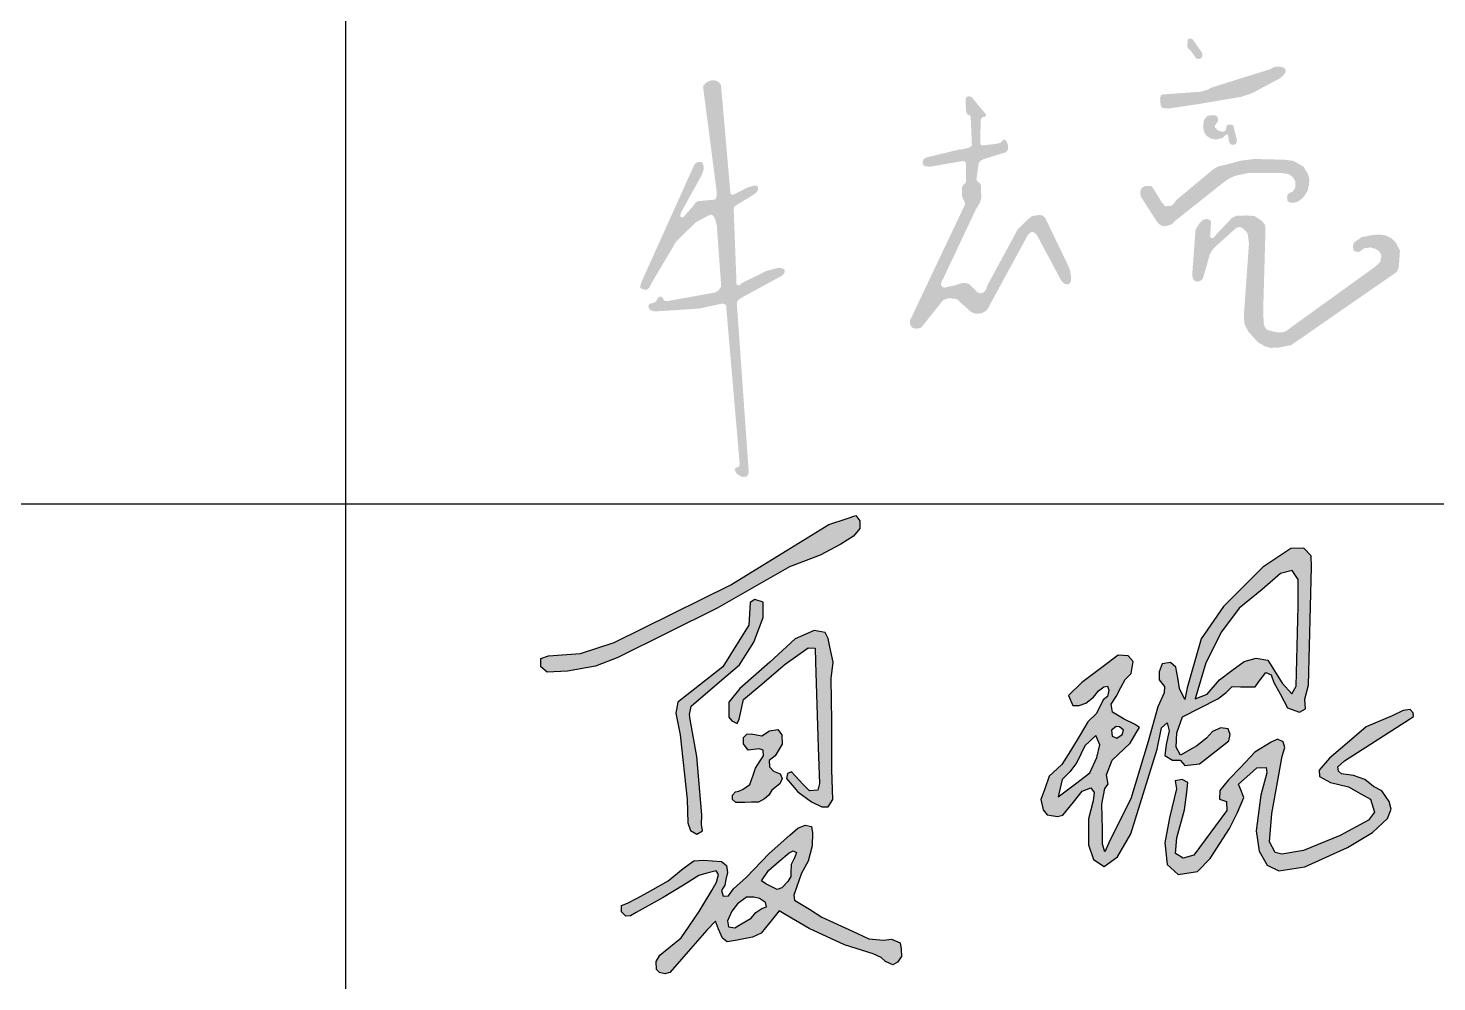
# Model space of a CAD drawing. Extents: x 1051052 to 1482120, y -981644 to -673261.
# Drawn here: x 1359317 to 1362625, y -804529 to -802289 of the extents above; entities that cross this region are included whole.
import ezdxf

# ---------------------------------------------------------------- set-up
doc = ezdxf.new("R2010")
doc.units = 0
doc.header["$LTSCALE"] = 1000
doc.header["$MEASUREMENT"] = 0
doc.layers.add('TK', color=142, linetype='Continuous')
doc.layers.add('填充', color=8, linetype='Continuous')

# ---------------------------------------------------------------- blocks, each defined once
blk = doc.blocks.new('A$C05385F37')
at = {"layer": 'TK'}
for p, q in [((-3299.9, -26600), (-3299.9, -31400)), ((-8000, -29800), (-1000, -29800))]:
    blk.add_line(p, q, dxfattribs=at)
blk = doc.blocks.new('ghrfsdhtgf')
h = blk.add_hatch(color=256)
h.paths.add_polyline_path([(21462.2, 33601.5), (21518.2, 33631.6), (21552.4, 33652.8), (21568.8, 33673.9), (21569.5, 33694.4), (21558.5, 33708.3), (21535, 33700.6), (21485.7, 33684.5), (21380.4, 33619.8), (21221.6, 33522.3), (20907.9, 33366.2), (20817.3, 33337), (20730.6, 33330.5), (20710.4, 33323.9), (20710.4, 33300.8), (20727.7, 33286.4), (20782.5, 33289.3), (20857.5, 33302.7), (20917.5, 33325.9), (21184.7, 33458.9), (21380.2, 33570.7)])
h.paths.add_polyline_path([(21283.5, 33367.8), (21309.3, 33433.6), (21309.3, 33475.3), (21286.8, 33482.8), (21274, 33474.4), (21270.6, 33413.6), (21241.9, 33367.8), (21199.9, 33300.8), (21137.8, 33251.9), (21079.6, 33206.1), (21073.5, 33176.5), (21085.3, 33118.1), (21104.7, 32944.1), (21106.2, 32881.4), (21113.6, 32860.1), (21129.9, 32850.3), (21145.2, 32859.6), (21142.9, 32876.3), (21143.4, 32902.8), (21129.9, 33059.3), (21112.8, 33159.3), (21110.6, 33172.6), (21114.9, 33195.2), (21190.9, 33260.3), (21244.9, 33306.5)])
h.paths.add_polyline_path([(21429.9, 33352.4), (21449, 33351.2), (21450.2, 33314.2), (21457.1, 33084.1), (21460.3, 32987.2), (21455.8, 32969.3), (21433.4, 32966.8), (21416.9, 32984.5), (21394.8, 33007.6), (21385, 33017.9), (21374.8, 33014.2), (21372.1, 33000.7), (21402.5, 32964.3), (21438.9, 32937.2), (21467.1, 32924.1), (21484, 32924.1), (21496.5, 32943.8), (21493.7, 33024.1), (21493.7, 33154.6), (21491.7, 33269.8), (21497, 33314.1), (21488.3, 33354.5), (21483.5, 33377.4), (21475.8, 33393.6), (21446, 33398.9), (21395, 33376.4), (21326.7, 33314), (21246.5, 33242.5), (21216.3, 33205.5), (21216.3, 33165.2), (21224.2, 33155.5), (21239.3, 33148.6), (21244.7, 33160.4), (21255.9, 33213.2), (21299.7, 33250.2), (21368, 33308)])
h.paths.add_polyline_path([(21359.9, 33093), (21359, 33117.8), (21348.8, 33132.3), (21325.7, 33128.9), (21305.2, 33115.2), (21276.2, 33120.3), (21264.9, 33120), (21256.2, 33110.8), (21255.7, 33093.6), (21268.1, 33076.8), (21298, 33080.1), (21309.2, 33077.1), (21310.1, 33061.6), (21301, 33047.6), (21288.3, 33028.2), (21281.7, 33009), (21273, 32984), (21255.3, 32971.8), (21243.7, 32966), (21234.2, 32964.2), (21226, 32955.6), (21226.3, 32944), (21235.3, 32935.7), (21259.8, 32936.2), (21277.2, 32936.6), (21296.6, 32937), (21312.8, 32945.7), (21324.3, 32955.2), (21332.6, 32968.6), (21353.7, 32986.3), (21359.9, 33000.4), (21354.9, 33012.8), (21336.8, 33020.2), (21325.5, 33032.2), (21324.9, 33048.9), (21340.9, 33061)], flags=17)
h.paths.add_polyline_path([(21196.5, 32776.9), (21210.4, 32765.7), (21212.7, 32746.9), (21208.6, 32728), (21205.5, 32713.3), (21197, 32698.5), (21201, 32683.7), (21215.8, 32684.6), (21229.3, 32702.9), (21264.2, 32734.8), (21324.9, 32798.8), (21380.8, 32847.5), (21402.6, 32866.5), (21421.9, 32874.6), (21438.9, 32871.2), (21441.4, 32854.2), (21440.8, 32819.1), (21429.9, 32778), (21412.5, 32745.9), (21399.7, 32709.2), (21391.6, 32686.4), (21392.8, 32672.5), (21433.4, 32648.2), (21467.1, 32627.4), (21529.3, 32598.6), (21563.1, 32582.7), (21593.7, 32568.3), (21632.6, 32564.8), (21654.4, 32567.9), (21677.7, 32558.2), (21680.1, 32541), (21681.3, 32521.2), (21670.8, 32505.7), (21657.6, 32499), (21637.8, 32507.2), (21626.5, 32518.1), (21604.7, 32528.2), (21527.7, 32552.7), (21432.8, 32596.1), (21370.3, 32633.2), (21351.9, 32644.1), (21326.8, 32613), (21303.3, 32584), (21279.9, 32573), (21239.1, 32565.3), (21212.1, 32560.2), (21199.1, 32570), (21189.1, 32594.6), (21180.3, 32616.2), (21157.5, 32592.3), (21107.1, 32534.6), (21077.6, 32500.8), (21058, 32478.4), (21044.3, 32474.7), (21030.1, 32478), (21021.6, 32485.9), (21020.9, 32507.3), (21031, 32524.6), (21054.8, 32544.2), (21087.9, 32571.5), (21109.6, 32602.5), (21137, 32641.8), (21153, 32669.2), (21170.6, 32699.2), (21183.6, 32721.3), (21188.3, 32741.9), (21182.8, 32751.9), (21157.4, 32745.2), (21135.4, 32739.5), (21094, 32713.5), (21040.1, 32679.7), (20967.3, 32639.5), (20951.7, 32630.9), (20939.1, 32629.7), (20927.9, 32641.4), (20927.1, 32658.5), (20943.4, 32665), (20971.9, 32678.9), (21006, 32698), (21053.4, 32724.6), (21093.7, 32758.2), (21122.5, 32778.6), (21148.5, 32780.5), (21172.8, 32778.7)])
h.paths.add_polyline_path([(21398.8, 32801.1), (21393.1, 32787), (21384.2, 32768.7), (21383.8, 32747.3), (21383.8, 32736.3), (21375.3, 32722.6), (21359.1, 32706), (21346.5, 32701.9), (21334.4, 32708), (21316.1, 32716.9), (21304.7, 32725.1), (21322.9, 32752.7), (21351.2, 32777), (21378.8, 32800.6), (21390, 32805.3)], flags=16)
h.paths.add_polyline_path([(21315.2, 32666.2), (21317.9, 32654.4), (21305.3, 32650.5), (21289.2, 32639.9), (21277, 32624.1), (21249.1, 32608), (21232.6, 32598.2), (21215.2, 32600.6), (21213.3, 32617.5), (21224.7, 32643.4), (21240, 32663.1), (21264.4, 32681.2), (21284.1, 32680.4), (21298.6, 32677.2)], flags=16)
h.paths.add_polyline_path([(22206.1, 33175.8), (22182.7, 33153), (22161.9, 33118.4), (22135.8, 33075.3), (22113.3, 33037.9), (22078.4, 33006.7), (22067.5, 32972.5), (22056.5, 32943.5), (22062.3, 32915.8), (22073.3, 32902.9), (22101, 32897.7), (22115.5, 32901.4), (22144.2, 32937.1), (22168, 32966.7), (22190.6, 32975.1), (22200.3, 32962.8), (22197.3, 32940.1), (22184.4, 32892.2), (22184.4, 32857.3), (22184.4, 32821.4), (22198.2, 32782.7), (22226.7, 32763.4), (22262.6, 32789.2), (22298.5, 32851.8), (22369.1, 33079.5), (22381.6, 33136.7), (22396.2, 33150.6), (22402.1, 33128.6), (22394, 33092), (22390.3, 33062.6), (22410.9, 33050.2), (22431.4, 33050.2), (22443.9, 33035.5), (22483.7, 33040.1), (22528.2, 33074.8), (22562.7, 33101.7), (22565.6, 33119.2), (22560.9, 33133.8), (22541.1, 33136.7), (22518.3, 33126.8), (22502, 33108.7), (22476.3, 33088.8), (22452.9, 33074.8), (22431.9, 33063.2), (22420.8, 33084.8), (22422.6, 33123.3), (22437.9, 33166.2), (22532.8, 33214.7), (22555.3, 33232.1), (22571.5, 33248.2), (22594.2, 33246.8), (22607.7, 33246.9), (22633.1, 33247.2), (22644.5, 33262.4), (22662, 33285.7), (22676.2, 33279.9), (22683.9, 33259.2), (22700.7, 33228.8), (22720.1, 33190.7), (22753.1, 33179.1), (22768.6, 33188.1), (22767.3, 33214), (22777.1, 33251.7), (22785.3, 33569.6), (22783.7, 33600), (22763.9, 33620.6), (22729.3, 33619.8), (22654.3, 33569.6), (22548.5, 33463.8), (22488.1, 33376.5), (22450, 33244.9), (22444.4, 33213.1), (22429.3, 33242.5), (22424.7, 33271.1), (22420, 33300.1), (22405.1, 33313.2), (22382.6, 33309.5), (22375.1, 33287.9), (22375.1, 33266.4), (22389.1, 33247.7), (22388.2, 33230.9), (22371.3, 33193.5), (22345.7, 33099.6), (22298.2, 32945.2), (22243.3, 32835.3), (22228.4, 32802.8), (22222.4, 32823.2), (22222.4, 32862.7), (22220.5, 32931.3), (22228.2, 32973.7), (22237.8, 32985.3), (22233, 33010.3), (22248.4, 33049.8), (22296.4, 33095.4), (22313, 33123.1), (22322.1, 33138.1), (22308.8, 33146.6), (22281.1, 33160.4), (22249.1, 33179.2), (22246, 33200.3), (22258.9, 33220.8), (22272, 33245.5), (22283.4, 33267.2), (22299.1, 33282.8), (22304.5, 33315.3), (22291.2, 33331), (22264.8, 33332.7), (22223.8, 33302.1), (22166.5, 33259.3), (22130.4, 33223.8), (22142.6, 33196.9), (22159.3, 33196.6), (22177.4, 33203.2), (22198.2, 33219), (22211.9, 33236.7), (22226.1, 33247.2), (22236.2, 33249.4), (22239.4, 33238), (22235.6, 33221.3), (22224.2, 33212.4)])
h.paths.add_polyline_path([(22246.3, 33130.6), (22259.5, 33140.3), (22268.5, 33139.5), (22278.5, 33130.2), (22274.9, 33119.1), (22261, 33109.1), (22248.8, 33114.5)], flags=16)
h.paths.add_polyline_path([(22204.6, 33116), (22215.5, 33090.8), (22207.3, 33056.5), (22188.2, 33015.2), (22149.6, 32986.1), (22102.6, 32950.8), (22105.3, 32962.6), (22113.5, 32997.8), (22134.2, 33018.6), (22153.2, 33043.8), (22174.8, 33088.1)], flags=16)
h.paths.add_polyline_path([(22472.2, 33214.8), (22500.4, 33311.7), (22543.1, 33395.6), (22589.9, 33459.2), (22652.2, 33509), (22701.7, 33552), (22733.3, 33560.9), (22749.5, 33536.6), (22748.7, 33464.1), (22743.4, 33248.9), (22732.4, 33228.2), (22705.8, 33256.7), (22685.2, 33290.2), (22667.8, 33318.6), (22636.1, 33324.5), (22603.3, 33315.2), (22570.8, 33290.9), (22537.2, 33265.7), (22504, 33227.6)], flags=16)
h.paths.add_polyline_path([(22662.7, 33029.6), (22665.1, 33015.2), (22648.4, 32955.6), (22635.8, 32859.9), (22643.8, 32804.9), (22665.3, 32766.7), (22697.2, 32751.6), (22767.2, 32762.7), (22881.9, 32814.5), (22948.8, 32855.2), (22989.4, 32892.6), (22999.8, 32918.2), (22994.2, 32938.9), (22974.3, 32966.8), (22952, 32978.7), (22928.9, 32997.8), (22897.9, 33008.1), (22865.3, 33012.9), (22857.3, 33019.9), (22855.5, 33031.5), (22873.9, 33048), (23048.8, 33160.6), (23059.8, 33167.1), (23058.3, 33177.1), (23051, 33186.4), (23032.1, 33183.7), (23002.1, 33169.1), (22931.7, 33139.1), (22874.5, 33089.9), (22833.7, 33054.7), (22805.6, 33022.9), (22806.6, 33006.2), (22836.1, 32989.4), (22884.4, 32977.6), (22917.9, 32958.9), (22943.7, 32944.5), (22954.9, 32909.3), (22938.3, 32888.6), (22862.4, 32846.5), (22763.7, 32806.5), (22705.1, 32796.2), (22687.2, 32801), (22672, 32830), (22678.2, 32905.9), (22695.4, 33000.5), (22706.4, 33060.8), (22712.9, 33083.9), (22708.9, 33099.5), (22693.3, 33106.6), (22676.7, 33097.8), (22632.8, 33071), (22593.8, 33030.3), (22561.6, 32996.7), (22538.4, 32968), (22537.5, 32944.6), (22556.6, 32938.5), (22557.4, 32914.3), (22468.1, 32793.7), (22439.5, 32785.9), (22418.7, 32798), (22422.2, 32840.5), (22443, 32915.8), (22449.1, 32963.5), (22452.3, 32989.2), (22437.1, 32997.3), (22418.4, 32994), (22421.4, 32972.9), (22402.3, 32894.1), (22390.4, 32827.3), (22396.7, 32768.4), (22426.2, 32742.1), (22477.9, 32750.1), (22512.2, 32785.1), (22563.9, 32865.5), (22585.4, 32908.5), (22603, 32949.2), (22592.7, 32974.7), (22588.5, 32984.8), (22618.9, 33012.1), (22638.1, 33029.2)])
for points in [[(20730.6, 33330.5), (20817.3, 33337), (20907.9, 33366.2), (21221.6, 33522.3), (21380.4, 33619.8), (21485.7, 33684.5), (21535, 33700.6), (21558.5, 33708.3), (21569.5, 33694.4), (21568.8, 33673.9), (21552.4, 33652.8), (21518.2, 33631.6), (21462.2, 33601.5), (21380.2, 33570.7), (21184.7, 33458.9), (20917.5, 33325.9), (20857.5, 33302.7), (20782.5, 33289.3), (20727.7, 33286.4), (20710.4, 33300.8), (20710.4, 33323.9)], [(21274, 33474.4), (21270.6, 33413.6), (21241.9, 33367.8), (21199.9, 33300.8), (21137.8, 33251.9), (21079.6, 33206.1), (21073.5, 33176.5), (21085.3, 33118.1), (21104.7, 32944.1), (21106.2, 32881.4), (21113.6, 32860.1), (21129.9, 32850.3), (21145.2, 32859.6), (21142.9, 32876.3), (21143.4, 32902.8), (21129.9, 33059.3), (21112.8, 33159.3), (21110.6, 33172.6), (21114.9, 33195.2), (21190.9, 33260.3), (21244.9, 33306.5), (21283.5, 33367.8), (21309.3, 33433.6), (21309.3, 33475.3), (21286.8, 33482.8)], [(21239.3, 33148.6), (21244.7, 33160.4), (21255.9, 33213.2), (21299.7, 33250.2), (21368, 33308), (21429.9, 33352.4), (21449, 33351.2), (21450.2, 33314.2), (21457.1, 33084.1), (21460.3, 32987.2), (21455.8, 32969.3), (21433.4, 32966.8), (21416.9, 32984.5), (21394.8, 33007.6), (21394.8, 33007.6), (21385, 33017.9), (21374.8, 33014.2), (21372.1, 33000.7), (21402.5, 32964.3), (21438.9, 32937.2), (21467.1, 32924.1), (21484, 32924.1), (21496.5, 32943.8), (21493.7, 33024.1), (21493.7, 33154.6), (21491.7, 33269.8), (21497, 33314.1), (21488.3, 33354.5), (21483.5, 33377.4), (21475.8, 33393.6), (21446, 33398.9), (21395, 33376.4), (21326.7, 33314), (21246.5, 33242.5), (21216.3, 33205.5), (21216.3, 33165.2), (21224.2, 33155.5), (21239.3, 33148.6)], [(22421.4, 32972.9), (22402.3, 32894.1), (22390.4, 32827.3), (22396.7, 32768.4), (22426.2, 32742.1), (22477.9, 32750.1), (22512.2, 32785.1), (22563.9, 32865.5), (22585.4, 32908.5), (22603, 32949.2), (22592.7, 32974.7), (22588.5, 32984.8), (22618.9, 33012.1), (22638.1, 33029.2), (22662.7, 33029.6), (22665.1, 33015.2), (22648.4, 32955.6), (22635.8, 32859.9), (22643.8, 32804.9), (22665.3, 32766.7), (22697.2, 32751.6), (22767.2, 32762.7), (22881.9, 32814.5), (22948.8, 32855.2), (22989.4, 32892.6), (22999.8, 32918.2), (22994.2, 32938.9), (22974.3, 32966.8), (22952, 32978.7), (22928.9, 32997.8), (22897.9, 33008.1), (22865.3, 33012.9), (22857.3, 33019.9), (22855.5, 33031.5), (22873.9, 33048), (23048.8, 33160.6), (23059.8, 33167.1), (23058.3, 33177.1), (23051, 33186.4), (23032.1, 33183.7), (23002.1, 33169.1), (22931.7, 33139.1), (22874.5, 33089.9), (22833.7, 33054.7), (22805.6, 33022.9), (22806.6, 33006.2), (22836.1, 32989.4), (22884.4, 32977.6), (22917.9, 32958.9), (22943.7, 32944.5), (22954.9, 32909.3), (22938.3, 32888.6), (22862.4, 32846.5), (22763.7, 32806.5), (22705.1, 32796.2), (22687.2, 32801), (22672, 32830), (22678.2, 32905.9), (22695.4, 33000.5), (22706.4, 33060.8), (22712.9, 33083.9), (22708.9, 33099.5), (22693.3, 33106.6), (22676.7, 33097.8), (22632.8, 33071), (22593.8, 33030.3), (22561.6, 32996.7), (22538.4, 32968), (22537.5, 32944.6), (22556.6, 32938.5), (22557.4, 32914.3), (22468.1, 32793.7), (22439.5, 32785.9), (22418.7, 32798), (22422.2, 32840.5), (22443, 32915.8), (22449.1, 32963.5), (22452.3, 32989.2), (22437.1, 32997.3), (22418.4, 32994)], [(21276.2, 33120.3), (21305.2, 33115.2), (21325.7, 33128.9), (21348.8, 33132.3), (21359, 33117.8), (21359.9, 33093), (21340.9, 33061), (21324.9, 33048.9), (21325.5, 33032.2), (21336.8, 33020.2), (21354.9, 33012.8), (21359.9, 33000.4), (21353.7, 32986.3), (21332.6, 32968.6), (21324.3, 32955.2), (21312.8, 32945.7), (21296.6, 32937), (21277.2, 32936.6), (21259.8, 32936.2), (21235.3, 32935.7), (21226.3, 32944), (21226, 32955.6), (21234.2, 32964.2), (21243.7, 32966), (21255.3, 32971.8), (21273, 32984), (21281.7, 33009), (21288.3, 33028.2), (21301, 33047.6), (21310.1, 33061.6), (21309.2, 33077.1), (21298, 33080.1), (21268.1, 33076.8), (21255.7, 33093.6), (21256.2, 33110.8), (21264.9, 33120)], [(22204.6, 33116), (22174.8, 33088.1), (22153.2, 33043.8), (22134.2, 33018.6), (22113.5, 32997.8), (22105.3, 32962.6), (22102.6, 32950.8), (22149.6, 32986.1), (22188.2, 33015.2), (22207.3, 33056.5), (22215.5, 33090.8)], [(22259.5, 33140.3), (22246.3, 33130.6), (22248.8, 33114.5), (22261, 33109.1), (22274.9, 33119.1), (22278.5, 33130.2), (22268.5, 33139.5)], [(20939.1, 32629.7), (20927.9, 32641.4), (20927.1, 32658.5), (20943.4, 32665), (20971.9, 32678.9), (21006, 32698), (21053.4, 32724.6), (21093.7, 32758.2), (21122.5, 32778.6), (21148.5, 32780.5), (21172.8, 32778.7), (21196.5, 32776.9), (21210.4, 32765.7), (21212.7, 32746.9), (21208.6, 32728), (21205.5, 32713.3), (21197, 32698.5), (21201, 32683.7), (21215.8, 32684.6), (21229.3, 32702.9), (21264.2, 32734.8), (21324.9, 32798.8), (21380.8, 32847.5), (21402.6, 32866.5), (21421.9, 32874.6), (21438.9, 32871.2), (21441.4, 32854.2), (21440.8, 32819.1), (21429.9, 32778), (21412.5, 32745.9), (21399.7, 32709.2), (21391.6, 32686.4), (21392.8, 32672.5), (21433.4, 32648.2), (21467.1, 32627.4), (21529.3, 32598.6), (21563.1, 32582.7), (21593.7, 32568.3), (21632.6, 32564.8), (21654.4, 32567.9), (21677.7, 32558.2), (21680.1, 32541), (21681.3, 32521.2), (21670.8, 32505.7), (21657.6, 32499), (21637.8, 32507.2), (21626.5, 32518.1), (21604.7, 32528.2), (21527.7, 32552.7), (21432.8, 32596.1), (21370.3, 32633.2), (21351.9, 32644.1), (21326.8, 32613), (21303.3, 32584), (21279.9, 32573), (21239.1, 32565.3), (21212.1, 32560.2), (21199.1, 32570), (21189.1, 32594.6), (21180.3, 32616.2), (21157.5, 32592.3), (21107.1, 32534.6), (21077.6, 32500.8), (21058, 32478.4), (21044.3, 32474.7), (21030.1, 32478), (21021.6, 32485.9), (21020.9, 32507.3), (21031, 32524.6), (21054.8, 32544.2), (21087.9, 32571.5), (21109.6, 32602.5), (21137, 32641.8), (21153, 32669.2), (21170.6, 32699.2), (21183.6, 32721.3), (21188.3, 32741.9), (21182.8, 32751.9), (21157.4, 32745.2), (21135.4, 32739.5), (21094, 32713.5), (21040.1, 32679.7), (20967.3, 32639.5), (20951.7, 32630.9)], [(21304.7, 32725.1), (21322.9, 32752.7), (21351.2, 32777), (21378.8, 32800.6), (21390, 32805.3), (21398.8, 32801.1), (21393.1, 32787), (21384.2, 32768.7), (21383.8, 32747.3), (21383.8, 32736.3), (21375.3, 32722.6), (21359.1, 32706), (21346.5, 32701.9), (21334.4, 32708), (21316.1, 32716.9)], [(21264.4, 32681.2), (21240, 32663.1), (21224.7, 32643.4), (21213.3, 32617.5), (21215.2, 32600.6), (21232.6, 32598.2), (21249.1, 32608), (21277, 32624.1), (21289.2, 32639.9), (21305.3, 32650.5), (21317.9, 32654.4), (21315.2, 32666.2), (21298.6, 32677.2), (21284.1, 32680.4)]]:
    blk.add_lwpolyline(points, close=True)
for points in [[(22437.9, 33166.2), (22532.8, 33214.7), (22555.3, 33232.1), (22571.5, 33248.2), (22594.2, 33246.8), (22607.7, 33246.9), (22633.1, 33247.2), (22644.5, 33262.4), (22662, 33285.7), (22676.2, 33279.9), (22683.9, 33259.2), (22700.7, 33228.8), (22720.1, 33190.7), (22753.1, 33179.1), (22768.6, 33188.1), (22767.3, 33214), (22777.1, 33251.7), (22785.3, 33569.6), (22783.7, 33600), (22763.9, 33620.6), (22729.3, 33619.8), (22654.3, 33569.6), (22548.5, 33463.8), (22488.1, 33376.5), (22450, 33244.9), (22444.4, 33213.1), (22429.3, 33242.5), (22424.7, 33271.1), (22420, 33300.1), (22405.1, 33313.2), (22382.6, 33309.5), (22375.1, 33287.9), (22375.1, 33266.4), (22389.1, 33247.7), (22388.2, 33230.9), (22371.3, 33193.5), (22345.7, 33099.6), (22298.2, 32945.2), (22243.3, 32835.3), (22228.4, 32802.8), (22222.4, 32823.2), (22222.4, 32862.7), (22220.5, 32931.3), (22228.2, 32973.7), (22237.8, 32985.3), (22233, 33010.3), (22248.4, 33049.8), (22296.4, 33095.4), (22313, 33123.1), (22322.1, 33138.1), (22308.8, 33146.6), (22281.1, 33160.4), (22249.1, 33179.2), (22246, 33200.3), (22258.9, 33220.8), (22272, 33245.5), (22283.4, 33267.2), (22299.1, 33282.8), (22304.5, 33315.3), (22291.2, 33331), (22264.8, 33332.7), (22223.8, 33302.1), (22166.5, 33259.3), (22130.4, 33223.8), (22142.6, 33196.9), (22159.3, 33196.6), (22177.4, 33203.2), (22198.2, 33219), (22211.9, 33236.7), (22226.1, 33247.2), (22236.2, 33249.4), (22239.4, 33238), (22235.6, 33221.3), (22224.2, 33212.4), (22206.1, 33175.8), (22182.7, 33153), (22161.9, 33118.4), (22135.8, 33075.3), (22113.3, 33037.9), (22078.4, 33006.7), (22067.5, 32972.5), (22056.5, 32943.5), (22062.3, 32915.8), (22073.3, 32902.9), (22101, 32897.7), (22115.5, 32901.4), (22144.2, 32937.1), (22168, 32966.7), (22190.6, 32975.1), (22200.3, 32962.8), (22197.3, 32940.1), (22184.4, 32892.2), (22184.4, 32857.3), (22184.4, 32821.4), (22198.2, 32782.7), (22226.7, 32763.4), (22262.6, 32789.2), (22298.5, 32851.8), (22369.1, 33079.5), (22381.6, 33136.7), (22396.2, 33150.6), (22402.1, 33128.6), (22394, 33092), (22390.3, 33062.6), (22410.9, 33050.2), (22431.4, 33050.2), (22443.9, 33035.5), (22483.7, 33040.1), (22528.2, 33074.8), (22562.7, 33101.7), (22565.6, 33119.2), (22560.9, 33133.8), (22541.1, 33136.7), (22518.3, 33126.8), (22502, 33108.7), (22476.3, 33088.8), (22452.9, 33074.8), (22431.9, 33063.2), (22420.8, 33084.8), (22422.6, 33123.3), (22437.9, 33166.2)], [(22537.2, 33265.7), (22570.8, 33290.9), (22603.3, 33315.2), (22636.1, 33324.5), (22667.8, 33318.6), (22685.2, 33290.2), (22705.8, 33256.7), (22732.4, 33228.2), (22743.4, 33248.9), (22748.7, 33464.1), (22749.5, 33536.6), (22733.3, 33560.9), (22701.7, 33552), (22652.2, 33509), (22589.9, 33459.2), (22543.1, 33395.6), (22500.4, 33311.7), (22472.2, 33214.8), (22504, 33227.6), (22537.2, 33265.7)]]:
    blk.add_lwpolyline(points)
blk = doc.blocks.new('A2K')
at = {"true_color": 0xffffff}
h = blk.add_hatch(color=7, dxfattribs=at)
h.set_gradient(color1=(255, 255, 255), tint=0.48)
h.paths.add_polyline_path([(57498.7, 12650.7), (57493.3, 12577.6), (57494.4, 12570.4), (57497.1, 12567.4), (57502.4, 12565.5), (57508.3, 12568), (57510.9, 12571.1), (57522.2, 12610.6), (57527.2, 12618.9), (57536.5, 12628), (57566, 12654.4), (57570.7, 12655.7), (57575.7, 12654.2), (57578.7, 12651.2), (57583.9, 12646), (57585, 12641.6), (57586.7, 12628.9), (57578.3, 12510.3), (57579.1, 12496.7), (57585.4, 12483.7), (57594.5, 12473.7), (57601.5, 12465.9), (57613.5, 12459), (57622.8, 12456.7), (57636.5, 12457.4), (57656.2, 12461.4), (57829.4, 12581.4), (57833.1, 12588.2), (57833.8, 12598.5), (57834.5, 12608.7), (57835.1, 12617.1), (57832.2, 12622.5), (57827.9, 12630.5), (57820.9, 12637.3), (57812.8, 12641.5), (57802.5, 12643.3), (57790.1, 12642.6), (57771.8, 12638.9), (57764.8, 12634), (57760.2, 12630.7), (57757.6, 12625.1), (57758.3, 12618.6), (57761.1, 12615.5), (57767.6, 12614.6), (57771.6, 12617.4), (57776.5, 12620.8), (57781, 12621.4), (57786.6, 12622.1), (57795, 12619.7), (57801.3, 12615.3), (57804.8, 12609.2), (57803.9, 12604.6), (57802.6, 12598.2), (57794.3, 12590.3), (57647.6, 12484.5), (57641.4, 12482.1), (57633.6, 12482.1), (57622.4, 12484.8), (57616.7, 12486.2), (57612.6, 12491.2), (57610.9, 12497.5), (57610.5, 12507.4), (57610.1, 12518.9), (57613.9, 12652.5), (57612.9, 12659.4), (57608.5, 12665.3), (57602.3, 12669.5), (57596.2, 12673.6), (57588.1, 12674.3), (57583.4, 12674.7), (57565.9, 12674.1), (57558.7, 12670.7), (57533.3, 12644), (57530.2, 12640.1), (57528.3, 12637.9), (57526, 12637.3), (57524, 12637.9), (57522.7, 12640.2), (57523.8, 12654.8), (57524.2, 12664.6), (57522.9, 12666.7), (57518.8, 12668.7), (57514.2, 12668.6), (57510.1, 12666.7), (57507.1, 12663.5), (57504.1, 12660.2)])
h.paths.add_polyline_path([(57547.7, 12758), (57537, 12755.6), (57528.6, 12751.3), (57519.7, 12743.9), (57468.2, 12700.9), (57464.6, 12696.5), (57461.1, 12692.2), (57457.1, 12690.4), (57452.7, 12690.1), (57448.5, 12689.9), (57445.8, 12693.5), (57443.3, 12696.1), (57439.3, 12702.6), (57429.5, 12718.7), (57426.1, 12723.2), (57418.9, 12723.2), (57415.6, 12722.9), (57411.9, 12721.2), (57409, 12718.2), (57407.8, 12714.1), (57407.7, 12709.9), (57409.9, 12703.9), (57435.5, 12664), (57439.4, 12659.9), (57444.5, 12657.4), (57450.9, 12657.3), (57456, 12659), (57460.1, 12660.3), (57464.2, 12665), (57547.6, 12731.3), (57555.8, 12736.3), (57562.9, 12739.6), (57572.1, 12741.7), (57580.7, 12743.6), (57586.2, 12744.8), (57595.2, 12744.8), (57625.7, 12744.5), (57640.4, 12744.4), (57650.4, 12743.1), (57655.5, 12740.5), (57659, 12737.7), (57662.9, 12730.9), (57663.2, 12726), (57663, 12720.5), (57661.2, 12717.6), (57658.9, 12714), (57653.6, 12712), (57650.9, 12709.6), (57649.3, 12705.9), (57649.6, 12702.4), (57649.8, 12699.7), (57651.6, 12697.3), (57654.4, 12695.7), (57660.3, 12695.5), (57665.5, 12696.8), (57671, 12700), (57677.5, 12706.3), (57683.2, 12715.6), (57685.5, 12725.4), (57686.1, 12735.3), (57683.6, 12743.2), (57676.2, 12755.2), (57659.9, 12764.5), (57645.7, 12766.4), (57595.9, 12767.7), (57574.2, 12765.1)])
h.paths.add_polyline_path([(57517.8, 12838.4), (57512.5, 12831.8), (57511.4, 12823.3), (57511.3, 12818.5), (57513.5, 12810.5), (57517.6, 12805.3), (57523.6, 12801.6), (57529.4, 12799.9), (57533.6, 12799.8), (57539.3, 12801.3), (57543.4, 12802.3), (57545.8, 12804.8), (57547.5, 12806.5), (57549.3, 12807.8), (57551.2, 12808.3), (57552, 12807.5), (57552.4, 12805.9), (57553.3, 12799.8), (57553.7, 12796.3), (57555.2, 12793.3), (57556.8, 12791.8), (57559.5, 12790.9), (57562.9, 12791.3), (57564.9, 12792.3), (57566.2, 12794.5), (57566.7, 12798.6), (57566.3, 12801.2), (57561.2, 12821.8), (57560.2, 12823.3), (57558.2, 12823.9), (57556.3, 12824.3), (57554.2, 12824.1), (57551.9, 12823.8), (57550.4, 12822.7), (57549.7, 12821.7), (57549.5, 12820.1), (57548.7, 12815.5), (57548.1, 12814.2), (57546.4, 12813.5), (57545, 12812.9), (57541.5, 12812.8), (57539.2, 12813.5), (57535.3, 12814.7), (57533.2, 12816.9), (57531, 12819.2), (57530.5, 12821.9), (57531.5, 12824.1), (57533.7, 12826.8), (57535.6, 12830), (57535.8, 12833), (57535.2, 12836.1), (57533.6, 12837.9), (57531.8, 12839.2), (57529.4, 12839.8), (57526.1, 12839.6), (57522.6, 12839.4)])
h.paths.add_polyline_path([(57526.9, 12885.8), (57517.4, 12881.1), (57506.1, 12878.2), (57494.1, 12877.4), (57447.6, 12874.1), (57443.5, 12873.7), (57441.4, 12871.6), (57440.4, 12867.6), (57441, 12860.5), (57441.5, 12855.5), (57443.5, 12852.3), (57445.1, 12851.6), (57448.7, 12851.1), (57454.1, 12850.7), (57503.9, 12858.1), (57522.6, 12861.3), (57555.7, 12866.9), (57573.4, 12869.9), (57591.5, 12875.8), (57637.4, 12900.3), (57643.2, 12905.3), (57647, 12910.7), (57646.8, 12914.8), (57644.6, 12917.5), (57640.5, 12919.2), (57634.6, 12919.6), (57631, 12919.8), (57626.2, 12918.1), (57621.4, 12915.4)])
h.paths.add_polyline_path([(57485.9, 12964.4), (57485.4, 12955.5), (57485.2, 12952.5), (57487, 12949.1), (57490.4, 12946.4), (57498.3, 12935.6), (57500.1, 12933.1), (57505, 12932.3), (57507.9, 12933.6), (57509.7, 12935.7), (57510.1, 12938.8), (57509.4, 12942.7), (57494, 12964.5), (57492.8, 12965.6), (57490.2, 12966), (57487.6, 12965.5)])
h.paths.add_polyline_path([(57120.4, 12863.9), (57121.1, 12846.5), (57122.3, 12843.4), (57123.1, 12841.2), (57126.8, 12839.7), (57128.8, 12837.2), (57130.8, 12790.4), (57129.8, 12788.6), (57127.9, 12787.4), (57125.2, 12785.9), (57119.7, 12784.6), (57114.9, 12783.6), (57110.1, 12783.3), (57055.3, 12770), (57052.5, 12768.1), (57050.4, 12765.4), (57049.8, 12762.1), (57050.2, 12759.2), (57051.5, 12756.9), (57054, 12755.9), (57057.3, 12755.4), (57060.1, 12755), (57063.4, 12755.2), (57115.9, 12764.4), (57118.2, 12763.9), (57120.3, 12762.4), (57121.1, 12759.6), (57120.9, 12755.6), (57121.1, 12730.4), (57119.7, 12727.4), (57116.6, 12725), (57114.7, 12721.4), (57114.6, 12714.7), (57114.5, 12707), (57115.9, 12702.4), (57119, 12697.2), (57119.2, 12694.4), (57119.4, 12692.1), (57117.6, 12689), (57029.2, 12502.4), (57028.7, 12497.8), (57030, 12493.1), (57033.5, 12489.7), (57037.3, 12488.6), (57043.3, 12488.7), (57047.7, 12490.4), (57050.4, 12493.8), (57081.3, 12532.8), (57084.5, 12535.9), (57088.6, 12537.3), (57092.3, 12538.5), (57097.3, 12538.1), (57102.7, 12537.7), (57107.6, 12536.2), (57110.7, 12532.6), (57115.6, 12528.3), (57127.2, 12517.9), (57129.2, 12516.1), (57134.1, 12513.6), (57138.4, 12513.1), (57143.3, 12513.4), (57146.4, 12513.7), (57150.7, 12515.9), (57154.2, 12517.7), (57156.7, 12520.6), (57159.6, 12526.1), (57164.8, 12535.8), (57223.1, 12643), (57226.2, 12646.2), (57229.3, 12647.6), (57232.7, 12647), (57235.5, 12645), (57238.3, 12641.4), (57278.2, 12566.8), (57282, 12562.9), (57285.6, 12561.4), (57289.2, 12561.4), (57291.9, 12563.1), (57293.5, 12566), (57294.2, 12571.1), (57293.4, 12576.9), (57292.4, 12584.3), (57289.2, 12592.2), (57251.2, 12671.1), (57246.3, 12675), (57241.2, 12675.4), (57235.6, 12674.6), (57229.8, 12673.7), (57225.7, 12670.4), (57223.1, 12668.5), (57217.7, 12663.4), (57206.4, 12652.2), (57156.4, 12559.9), (57154.3, 12553.4), (57152.1, 12550.5), (57150.3, 12548.1), (57147.6, 12547.3), (57145, 12546.5), (57142.8, 12547.2), (57140, 12548), (57131.4, 12556.9), (57127.1, 12561.2), (57123.7, 12562.8), (57118.3, 12563.6), (57113, 12563.1), (57108, 12561.4), (57103, 12559.7), (57089.4, 12556.7), (57085.3, 12555.8), (57082, 12557.1), (57079.9, 12560.3), (57080.4, 12564.8), (57083, 12569.5), (57137.4, 12684.9), (57141.3, 12691.3), (57144, 12695.6), (57146.2, 12703.2), (57146, 12713.1), (57145.9, 12718.7), (57145.8, 12722.1), (57145.4, 12724.9), (57144.5, 12727), (57142.3, 12728.9), (57140.5, 12730.5), (57139.1, 12731.6), (57138.3, 12733.7), (57141.7, 12759.6), (57142.8, 12762.1), (57146.1, 12765.4), (57149.9, 12767.4), (57179.2, 12776.4), (57185.6, 12778.3), (57188.5, 12780.6), (57190.1, 12783.2), (57190, 12787), (57189.9, 12791.3), (57188.9, 12794.4), (57186.4, 12797.7), (57184.8, 12799.9), (57182.6, 12799.5), (57181.1, 12797.9), (57179.4, 12796.1), (57177.6, 12794.2), (57175.6, 12793.7), (57170, 12792.5), (57149.4, 12790.1), (57146.5, 12790.5), (57145.2, 12791.8), (57144.6, 12793.8), (57144.4, 12797.5), (57145.4, 12832.5), (57146.9, 12835.1), (57149, 12836.5), (57151.9, 12837.1), (57153.8, 12838.7), (57153.8, 12840.2), (57153.1, 12842.7), (57151.3, 12844.2), (57130.5, 12869.4), (57128.2, 12870.4), (57124.8, 12870.7), (57122.6, 12869.9), (57121, 12868.2)])
h.paths.add_polyline_path([(56688.4, 12887.1), (56710.7, 12715.2), (56711.1, 12708.7), (56710.5, 12705.2), (56708.9, 12701.7), (56706.2, 12700.6), (56697.7, 12699.9), (56680.6, 12698.3), (56676.9, 12696.6), (56675.1, 12694.6), (56672.5, 12690.6), (56656.3, 12672.4), (56654.1, 12671.6), (56652.3, 12671.8), (56651.4, 12672.7), (56651.2, 12674.7), (56651.9, 12679.1), (56686.8, 12742.2), (56689.4, 12750.6), (56689.4, 12755.6), (56687.9, 12760.5), (56685.3, 12762.9), (56681.5, 12762.8), (56678.6, 12762.3), (56675.9, 12760.3), (56673.8, 12757.6), (56672.4, 12754.6), (56587.8, 12566.7), (56585.4, 12559.7), (56585.4, 12555.6), (56587.5, 12553.8), (56590.5, 12553), (56593.3, 12552.3), (56596.4, 12552.9), (56600.5, 12556.4), (56603.3, 12562.8), (56644.3, 12631.9), (56676.8, 12663.6), (56698.9, 12675.4), (56702.3, 12676), (56704.2, 12675), (56706.4, 12672.6), (56708.6, 12668.1), (56711.3, 12657), (56712, 12645.9), (56718, 12561.8), (56717.8, 12556.9), (56715.8, 12554.2), (56713.6, 12551), (56708.5, 12548), (56629.2, 12533.6), (56625.9, 12533.9), (56623.5, 12535.8), (56622.5, 12537.9), (56621.4, 12540.2), (56620.1, 12540.8), (56617.7, 12540.9), (56615.7, 12540.3), (56614, 12538.4), (56613.3, 12536.6), (56611.2, 12533.7), (56608.3, 12531.4), (56604.5, 12530.4), (56600.8, 12529.4), (56599, 12527.4), (56598.5, 12525), (56599.3, 12522.5), (56600.1, 12520.1), (56602.8, 12518.5), (56606.8, 12517.1), (56611.3, 12516.9), (56681.7, 12521.4), (56717.8, 12529.2), (56721.9, 12529.5), (56724, 12528.6), (56726.5, 12526.2), (56726.8, 12522.1), (56727.1, 12517.6), (56748.7, 12265.8), (56747.8, 12261.7), (56745.9, 12260.8), (56744.1, 12260.1), (56742, 12259.2), (56740.6, 12256.9), (56741.1, 12254.6), (56742.7, 12251.8), (56744.3, 12249.1), (56749.3, 12246.1), (56752.7, 12244.4), (56756.8, 12244.6), (56759.7, 12244.7), (56761.4, 12246.3), (56763.7, 12251.4), (56744, 12530.2), (56744.6, 12533.2), (56747.8, 12536.4), (56755.5, 12541.4), (56818.6, 12575.8), (56822.2, 12580), (56823, 12583.6), (56821.8, 12586.4), (56818.9, 12587.5), (56816, 12588.6), (56809.5, 12587.8), (56803.8, 12586.3), (56798.6, 12584.9), (56793.4, 12583.6), (56752, 12563.4), (56748.8, 12560.1), (56745.8, 12559.7), (56743.5, 12561.4), (56743.4, 12565.8), (56738.9, 12682.8), (56739.3, 12688.2), (56740.3, 12689.8), (56743.8, 12692), (56773.7, 12710.2), (56777, 12713.2), (56778.7, 12717), (56778.7, 12721.4), (56777.1, 12723.2), (56774.9, 12723.7), (56770.2, 12723.4), (56765.6, 12721.9), (56761.4, 12720.5), (56738.8, 12709.3), (56736.5, 12708.9), (56734.4, 12709.6), (56733.5, 12711.2), (56733.1, 12715.2), (56718, 12889.1), (56716.3, 12892.2), (56714.7, 12893.5), (56711.6, 12896), (56708, 12896.7), (56705.3, 12897.3), (56702.4, 12897.2), (56700.1, 12896.3), (56697.3, 12895.1), (56694.8, 12894.1), (56691.7, 12891.5)])
at = {"color": 4}
blk.add_blockref('A$C05385F37', (59400, 42000), dxfattribs=at)
at = {"xscale": 0.611225999891758, "yscale": 0.611225999891758, "zscale": 0.611225999891758}
blk.add_blockref('ghrfsdhtgf', (43762.8, -8422.7, 335.6), dxfattribs=at)

msp = doc.modelspace()

# ---------------------------------------------------------------- block references
at = {"layer": '填充', "xscale": 1.427198797693996, "yscale": 1.427198797693996, "zscale": 1.427198797693996}
msp.add_blockref('A2K', (1279996.526, -820818.235), dxfattribs=at)

doc.saveas('drawing.dxf')
